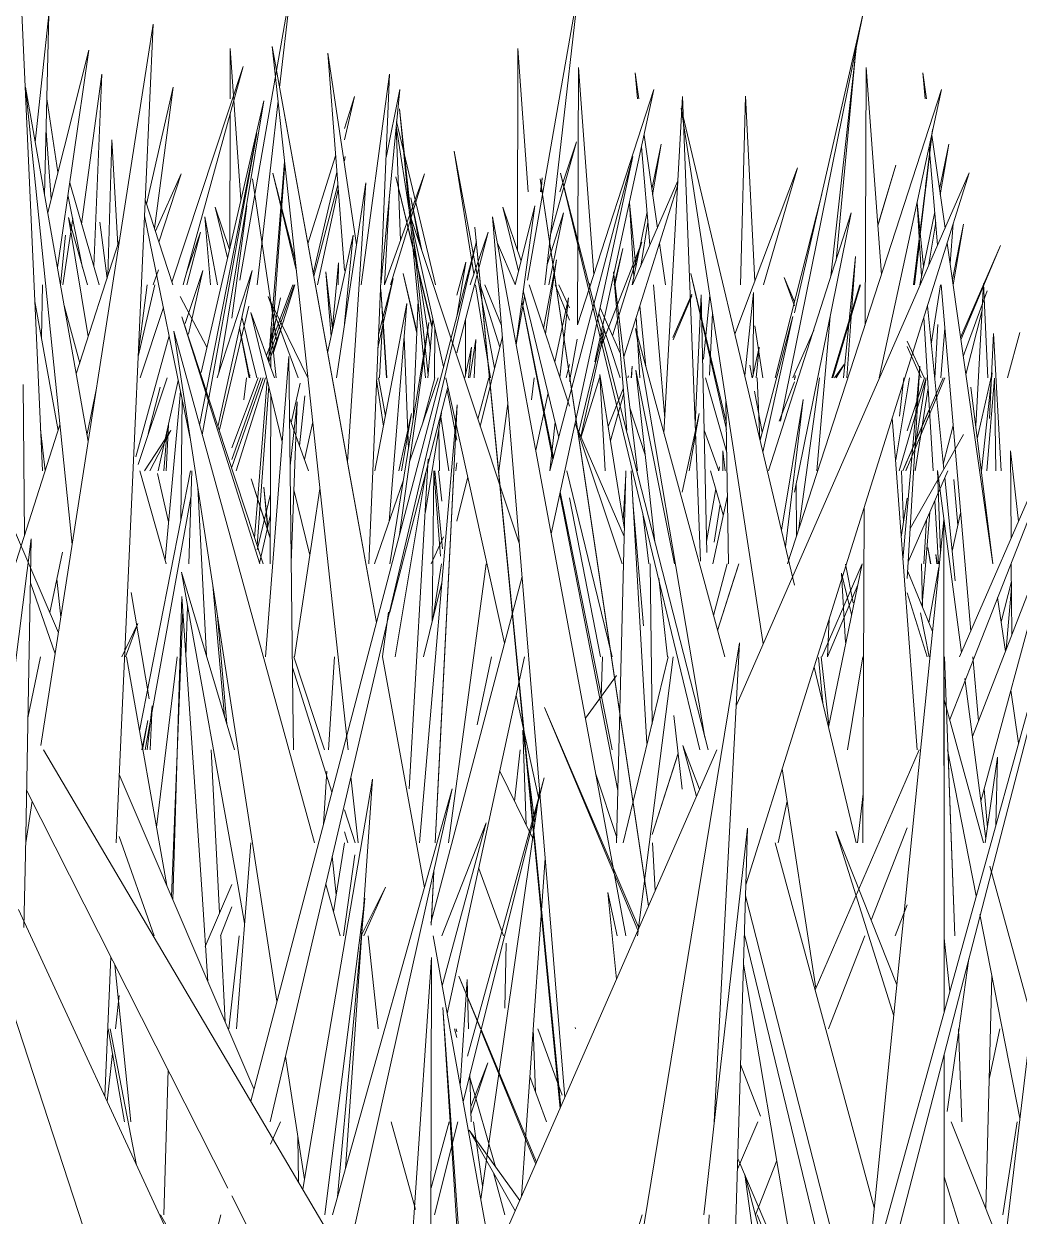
# Model space of a CAD drawing. Header units: millimetres. Extents: x -9575 to 27274, y -4387 to 11354.
# Drawn here: x -7094.48 to -7064.97, y 3080.31 to 3115.68 of the extents above; entities that cross this region are included whole.
import ezdxf

# ---------------------------------------------------------------- set-up
doc = ezdxf.new("R2010")
doc.units = ezdxf.units.MM
doc.layers.add('G-IMPT', color=8, linetype='Continuous', lineweight=9)

# ---------------------------------------------------------------- blocks, each defined once
blk = doc.blocks.new('Grass Array - 25_dwg-439225-North')
at = {"layer": 'G-IMPT'}
for p, q in [((-7072.044, 3103.893), (-7069.593, 3115.995)), ((-7071.629, 3107.105), (-7069.593, 3115.995)), ((-7093.774, 3110.078), (-7092.558, 3114.893)), ((-7093.487, 3108.452), (-7092.558, 3114.893)), ((-7090.096, 3108.014), (-7087.979, 3114.409)), ((-7089.758, 3107.931), (-7087.979, 3114.409)), ((-7090.844, 3110.329), (-7090.06, 3113.795)), ((-7090.609, 3109.601), (-7090.06, 3113.795)), ((-7083.902, 3107.931), (-7083.34, 3113.73)), ((-7083.744, 3111.709), (-7083.34, 3113.73)), ((-7089.23, 3105.33), (-7087.371, 3113.389)), ((-7088.703, 3105.332), (-7087.371, 3113.389)), ((-7084.683, 3113.519), (-7084.981, 3112.232)), ((-7084.683, 3113.519), (-7084.981, 3112.575)), ((-7082.57, 3105.172), (-7083.348, 3113.152)), ((-7082.495, 3105.257), (-7083.348, 3113.152)), ((-7078.873, 3109.387), (-7078.092, 3112.173)), ((-7078.587, 3110.69), (-7078.092, 3112.173)), ((-7081.141, 3108.255), (-7081.727, 3111.895)), ((-7080.525, 3105.461), (-7081.727, 3111.895)), ((-7087.225, 3105.659), (-7086.753, 3111.592)), ((-7087.123, 3106.316), (-7086.746, 3111.527)), ((-7085.239, 3111.757), (-7086.062, 3109.15)), ((-7069.161, 3109.707), (-7068.625, 3111.486)), ((-7069.16, 3109.684), (-7068.625, 3111.486)), ((-7090.585, 3109.527), (-7089.824, 3111.226)), ((-7090.479, 3109.199), (-7089.824, 3111.226)), ((-7085.203, 3111.275), (-7085.902, 3108.26)), ((-7083.793, 3107.931), (-7082.608, 3111.228)), ((-7083.616, 3107.931), (-7082.608, 3111.228)), ((-7082.375, 3106.702), (-7083.458, 3111.141)), ((-7082.38, 3106.648), (-7083.458, 3111.141)), ((-7079.164, 3110.69), (-7079.119, 3111.105)), ((-7079.144, 3110.69), (-7079.119, 3111.105)), ((-7073.4, 3106.47), (-7071.543, 3111.403)), ((-7072.556, 3107.931), (-7071.543, 3111.403)), ((-7092.25, 3107.931), (-7093.125, 3110.96)), ((-7092.742, 3108.439), (-7093.176, 3110.608)), ((-7083.008, 3110.519), (-7082.751, 3109.161)), ((-7083.008, 3110.519), (-7082.68, 3108.948)), ((-7082.68, 3108.948), (-7083.008, 3110.519)), ((-7092.018, 3108.122), (-7092.228, 3109.789)), ((-7066.924, 3109.757), (-7067.021, 3108.57)), ((-7077.374, 3106.081), (-7076.162, 3109.198)), ((-7077.027, 3106.418), (-7076.162, 3109.198)), ((-7076.979, 3107.931), (-7076.72, 3109.007)), ((-7076.961, 3107.931), (-7076.72, 3109.007)), ((-7079.075, 3106.642), (-7078.691, 3108.673)), ((-7079.021, 3106.482), (-7078.691, 3108.673)), ((-7090.649, 3107.931), (-7090.491, 3108.378)), ((-7088.755, 3105.172), (-7087.716, 3108.361)), ((-7088.722, 3103.759), (-7087.716, 3108.361)), ((-7085.337, 3106.559), (-7085.155, 3108.588)), ((-7085.166, 3107.931), (-7085.155, 3108.588)), ((-7091.094, 3105.81), (-7090.596, 3107.931)), ((-7091.088, 3105.944), (-7090.827, 3107.931)), ((-7087.29, 3105.839), (-7086.505, 3107.931)), ((-7087.252, 3105.733), (-7086.465, 3107.931)), ((-7086.447, 3107.931), (-7087.081, 3105.923)), ((-7080.645, 3105.172), (-7081.089, 3107.931)), ((-7080.372, 3106.082), (-7080.949, 3107.931)), ((-7080.322, 3106.731), (-7080.816, 3107.931)), ((-7078.305, 3106.882), (-7078.731, 3107.931)), ((-7078.305, 3107.253), (-7078.622, 3107.931)), ((-7077.704, 3107.931), (-7077.72, 3107.982)), ((-7077.698, 3107.931), (-7077.72, 3107.982)), ((-7070.528, 3105.172), (-7069.697, 3107.931)), ((-7070.498, 3105.172), (-7069.68, 3107.931)), ((-7067.302, 3107.931), (-7067.577, 3106.171)), ((-7066.26, 3103.748), (-7066.026, 3107.971)), ((-7065.902, 3105.172), (-7066.026, 3107.971)), ((-7089.056, 3106.082), (-7089.852, 3107.59)), ((-7083.735, 3105.172), (-7083.896, 3107.791)), ((-7083.725, 3105.172), (-7083.896, 3107.791)), ((-7074.58, 3103.794), (-7074.401, 3107.638)), ((-7074.236, 3099.997), (-7074.401, 3107.638)), ((-7074.146, 3107.627), (-7074.333, 3105.727)), ((-7066.627, 3105.807), (-7065.924, 3107.759)), ((-7092.826, 3105.608), (-7093.288, 3107.324)), ((-7091.037, 3105.172), (-7090.347, 3107.258)), ((-7088.682, 3103.633), (-7087.809, 3107.305)), ((-7082.938, 3103.942), (-7082.795, 3107.475)), ((-7076.799, 3105.902), (-7077.395, 3107.248)), ((-7087.218, 3105.64), (-7086.779, 3106.882)), ((-7082.502, 3105.172), (-7082.357, 3106.923)), ((-7076.803, 3105.172), (-7077.43, 3107.091)), ((-7074.067, 3107.106), (-7074.15, 3105.249)), ((-7074.15, 3105.249), (-7074.067, 3107.106)), ((-7066.551, 3105.27), (-7066.07, 3107.179)), ((-7082.306, 3105.172), (-7082.293, 3106.632)), ((-7078.026, 3103.577), (-7077.287, 3106.652)), ((-7077.965, 3103.436), (-7077.263, 3106.579)), ((-7072.568, 3105.172), (-7072.806, 3106.713)), ((-7067.473, 3105.172), (-7067.382, 3106.756)), ((-7067.177, 3106.646), (-7067.297, 3105.172)), ((-7091.159, 3102.833), (-7090.174, 3106.417)), ((-7078.305, 3105.067), (-7078.076, 3106.319)), ((-7065.848, 3103.964), (-7065.73, 3106.49)), ((-7065.504, 3102.413), (-7065.73, 3106.49)), ((-7078.407, 3105.172), (-7078.305, 3105.567)), ((-7088.319, 3103.098), (-7087.541, 3105.172)), ((-7088.319, 3102.753), (-7087.453, 3105.172)), ((-7088.319, 3102.524), (-7087.383, 3105.172)), ((-7087.319, 3105.172), (-7088.19, 3102.413)), ((-7087.779, 3105.266), (-7087.801, 3105.172)), ((-7087.779, 3105.266), (-7087.791, 3105.172)), ((-7087.534, 3101.758), (-7087.268, 3105.11)), ((-7083.762, 3104.04), (-7083.97, 3105.172)), ((-7077.959, 3103.422), (-7077.415, 3105.172)), ((-7077.25, 3102.413), (-7077.401, 3105.278)), ((-7076.678, 3100.685), (-7077.401, 3105.278)), ((-7076.579, 3105.172), (-7076.554, 3105.233)), ((-7076.571, 3105.172), (-7076.554, 3105.233)), ((-7073.642, 3102.96), (-7074.268, 3105.172)), ((-7072.658, 3103.35), (-7072.738, 3105.172)), ((-7071.629, 3105.117), (-7071.617, 3105.248)), ((-7071.617, 3105.172), (-7071.617, 3105.248)), ((-7068.529, 3102.413), (-7067.725, 3105.172)), ((-7068.289, 3103.599), (-7067.78, 3105.172)), ((-7067.742, 3105.114), (-7068.063, 3103.057)), ((-7066.213, 3103.368), (-7065.774, 3105.326)), ((-7066.091, 3102.413), (-7065.774, 3105.326)), ((-7065.928, 3102.413), (-7065.702, 3105.164)), ((-7065.667, 3102.413), (-7065.702, 3105.164)), ((-7087.565, 3100.204), (-7087.224, 3104.927)), ((-7086.56, 3103.84), (-7086.294, 3105.02)), ((-7081.927, 3104.821), (-7081.643, 3103.322)), ((-7077.157, 3103.728), (-7076.709, 3104.847)), ((-7068.058, 3102.413), (-7067.673, 3104.882)), ((-7086.311, 3103.159), (-7086.154, 3104.639)), ((-7077.091, 3103.308), (-7076.698, 3104.718)), ((-7076.06, 3102.893), (-7076.513, 3104.283)), ((-7067.22, 3102.611), (-7066.93, 3103.762)), ((-7073.875, 3102.413), (-7074.315, 3103.624)), ((-7090.193, 3100.902), (-7090.522, 3102.339)), ((-7082.372, 3097.968), (-7082.332, 3102.413)), ((-7082.132, 3099.884), (-7082.327, 3102.413)), ((-7082.075, 3100.098), (-7082.301, 3102.413)), ((-7082.09, 3101.512), (-7082.187, 3102.413)), ((-7073.744, 3101.11), (-7074.125, 3102.413)), ((-7073.89, 3102.413), (-7073.853, 3102.536)), ((-7073.875, 3102.413), (-7073.853, 3102.536)), ((-7087.177, 3100.422), (-7087.741, 3102.174)), ((-7087.177, 3100.442), (-7087.741, 3102.174)), ((-7087.255, 3100.753), (-7087.369, 3101.928)), ((-7087.249, 3100.777), (-7087.368, 3101.933)), ((-7071.57, 3100.499), (-7071.585, 3101.998)), ((-7087.534, 3101.758), (-7087.64, 3100.431)), ((-7087.57, 3100.076), (-7087.173, 3101.72)), ((-7074.243, 3100.321), (-7073.969, 3101.879)), ((-7068.289, 3101.61), (-7068.471, 3100.444)), ((-7074.018, 3100.295), (-7073.836, 3101.424)), ((-7087.497, 3099.674), (-7087.175, 3101.106)), ((-7067.793, 3099.654), (-7067.717, 3100.964)), ((-7067.622, 3101.185), (-7067.75, 3099.605)), ((-7066.961, 3100.03), (-7066.708, 3101.161)), ((-7082.407, 3099.654), (-7082.042, 3100.461)), ((-7067.408, 3099.654), (-7067.441, 3099.932)), ((-7067.388, 3099.654), (-7067.441, 3099.932)), ((-7069.898, 3098.5), (-7070.116, 3099.644)), ((-7067.844, 3098.459), (-7067.75, 3099.605)), ((-7088.533, 3095.126), (-7088.88, 3099.018)), ((-7065.355, 3097.128), (-7065.199, 3098.956)), ((-7088.469, 3094.913), (-7088.74, 3098.109))]:
    blk.add_line(p, q, dxfattribs=at)
blk = doc.blocks.new('Grass Array - 25_dwg-V17-North')
at = {"layer": 'G-IMPT'}
for p, q in [((-7069.161, 3109.707), (-7068.625, 3111.486)), ((-7069.16, 3109.684), (-7068.625, 3111.486)), ((-7082.948, 3109.05), (-7083.458, 3111.141)), ((-7082.943, 3108.992), (-7083.458, 3111.141)), ((-7070.528, 3105.172), (-7069.697, 3107.931)), ((-7070.498, 3105.172), (-7069.68, 3107.931)), ((-7083.735, 3105.172), (-7083.856, 3107.144)), ((-7083.725, 3105.172), (-7083.854, 3107.15))]:
    blk.add_line(p, q, dxfattribs=at)
blk = doc.blocks.new('Grass Array - Grass Array-440235-North')
for name in ['Grass Array - 25_dwg-439225-North', 'Grass Array - 25_dwg-V17-North']:
    blk.add_blockref(name, (0, 0))
blk = doc.blocks.new('Grass Array - 25_dwg-V27-North')
at = {"layer": 'G-IMPT'}
for p, q in [((-7080.981, 3108.333), (-7081.108, 3109.649)), ((-7080.979, 3108.329), (-7081.108, 3109.649)), ((-7078.522, 3106.693), (-7078.895, 3109.2)), ((-7078.521, 3106.697), (-7078.894, 3109.202)), ((-7066.707, 3106.367), (-7065.522, 3109.096)), ((-7066.698, 3106.302), (-7065.522, 3109.096)), ((-7078.293, 3105.172), (-7078.305, 3105.25)), ((-7078.295, 3105.172), (-7078.305, 3105.237)), ((-7068.425, 3102.413), (-7068.289, 3102.726)), ((-7068.335, 3102.413), (-7068.289, 3102.522))]:
    blk.add_line(p, q, dxfattribs=at)
blk = doc.blocks.new('Grass Array - 25_dwg-V31-North')
at = {"layer": 'G-IMPT'}
for p, q in [((-7079.116, 3110.69), (-7079.174, 3111.077)), ((-7079.116, 3110.69), (-7079.174, 3111.077)), ((-7080.676, 3105.172), (-7081.108, 3109.649)), ((-7080.672, 3105.172), (-7081.108, 3109.649)), ((-7078.522, 3106.693), (-7078.895, 3109.2)), ((-7078.521, 3106.697), (-7078.894, 3109.202)), ((-7066.707, 3106.367), (-7065.522, 3109.096)), ((-7066.698, 3106.302), (-7065.522, 3109.096)), ((-7078.293, 3105.172), (-7078.305, 3105.25)), ((-7078.295, 3105.172), (-7078.305, 3105.237)), ((-7072.814, 3104.78), (-7072.591, 3103.565)), ((-7072.814, 3104.779), (-7072.591, 3103.564)), ((-7068.425, 3102.413), (-7068.289, 3102.726)), ((-7068.335, 3102.413), (-7068.289, 3102.522)), ((-7070.168, 3098.399), (-7069.623, 3099.654))]:
    blk.add_line(p, q, dxfattribs=at)
blk = doc.blocks.new('Grass Array - 25_dwg-V35-North')
at = {"layer": 'G-IMPT'}
for p, q in [((-7079.116, 3110.69), (-7079.174, 3111.077)), ((-7079.116, 3110.69), (-7079.174, 3111.077)), ((-7080.676, 3105.172), (-7081.108, 3109.649)), ((-7080.672, 3105.172), (-7081.108, 3109.649)), ((-7078.522, 3106.693), (-7078.895, 3109.2)), ((-7078.521, 3106.697), (-7078.894, 3109.202)), ((-7066.707, 3106.367), (-7065.522, 3109.096)), ((-7066.698, 3106.302), (-7065.522, 3109.096)), ((-7078.293, 3105.172), (-7078.305, 3105.25)), ((-7078.295, 3105.172), (-7078.305, 3105.237)), ((-7072.814, 3104.78), (-7072.591, 3103.565)), ((-7072.814, 3104.779), (-7072.591, 3103.564)), ((-7068.425, 3102.413), (-7067.635, 3104.232)), ((-7068.335, 3102.413), (-7067.626, 3104.095)), ((-7070.168, 3098.399), (-7069.623, 3099.654))]:
    blk.add_line(p, q, dxfattribs=at)
blk = doc.blocks.new('Grass Array - Grass Array-440908-North')
for name in ['Grass Array - 25_dwg-V27-North', 'Grass Array - 25_dwg-V31-North', 'Grass Array - 25_dwg-V35-North', 'Grass Array - 25_dwg-V35-North']:
    blk.add_blockref(name, (0, 0))
blk = doc.blocks.new('Grass Array - 25_dwg-V18-North')
at = {"layer": 'G-IMPT'}
for p, q in [((-6330.239, 3110.854), (-6330.034, 3112.543)), ((-6330.234, 3110.813), (-6330.034, 3112.543)), ((-6337.731, 3106.367), (-6337.172, 3107.653)), ((-6337.721, 3106.302), (-6337.172, 3107.607)), ((-6331.017, 3104.04), (-6330.886, 3105.172))]:
    blk.add_line(p, q, dxfattribs=at)
blk = doc.blocks.new('Grass Array - 25_dwg-V41-North')
at = {"layer": 'G-IMPT'}
for p, q in [((-7088.082, 3108.07), (-7086.563, 3116.77)), ((-7086.902, 3113.792), (-7086.563, 3116.77)), ((-7070.401, 3108.658), (-7069.8, 3114.996)), ((-7088.366, 3113.449), (-7088.364, 3114.944)), ((-7088.046, 3110.463), (-7088.364, 3114.944)), ((-7070.551, 3108.19), (-7069.806, 3114.943)), ((-7078.072, 3106.755), (-7078.04, 3114.385)), ((-7077.582, 3108.243), (-7078.04, 3114.385)), ((-7092.771, 3109.734), (-7092.169, 3114.186)), ((-7092.411, 3108.487), (-7092.169, 3114.186)), ((-7076.356, 3114.224), (-7076.29, 3113.449)), ((-7076.356, 3114.224), (-7076.246, 3113.449)), ((-7078.068, 3106.747), (-7075.8, 3113.725)), ((-7077.553, 3105.646), (-7075.8, 3113.725)), ((-7093.473, 3111.271), (-7093.798, 3113.449)), ((-7087.569, 3107.931), (-7086.947, 3113.393)), ((-7073.236, 3107.931), (-7073.087, 3113.535)), ((-7072.813, 3108.03), (-7073.087, 3113.535)), ((-7088.372, 3109.05), (-7088.366, 3112.998)), ((-7083.318, 3109.252), (-7083.447, 3112.621)), ((-7083.043, 3110.019), (-7083.445, 3112.647)), ((-7082.278, 3107.931), (-7083.432, 3112.781)), ((-7093.672, 3110.481), (-7093.825, 3112.492)), ((-7076.093, 3112.375), (-7075.7, 3109.619)), ((-7076.168, 3112.028), (-7075.919, 3109.119)), ((-7075.864, 3110.772), (-7075.589, 3112.106)), ((-7075.84, 3110.604), (-7075.589, 3112.106)), ((-7068.101, 3107.931), (-7067.623, 3111.857)), ((-7067.902, 3109.412), (-7067.622, 3111.836)), ((-7084.981, 3111.632), (-7084.952, 3111.74)), ((-7084.981, 3111.608), (-7084.952, 3111.74)), ((-7086.433, 3108.62), (-7087.106, 3111.251)), ((-7086.403, 3108.343), (-7087.106, 3111.251)), ((-7086.991, 3106.282), (-7087.704, 3111.077)), ((-7086.989, 3106.285), (-7087.704, 3111.077)), ((-7085.889, 3108.191), (-7085.174, 3110.9)), ((-7085.778, 3107.931), (-7085.164, 3110.764)), ((-7076.697, 3105.793), (-7075.096, 3110.898)), ((-7076.438, 3107.931), (-7075.09, 3111.015)), ((-7083.79, 3107.941), (-7083.643, 3110.606)), ((-7070.823, 3110.621), (-7072.203, 3105.172)), ((-7088.443, 3108.739), (-7088.807, 3110.24)), ((-7088.387, 3108.983), (-7088.807, 3110.24)), ((-7088.319, 3106.943), (-7087.868, 3110.281)), ((-7078.48, 3110.066), (-7078.97, 3108.535)), ((-7078.97, 3108.535), (-7078.48, 3110.066)), ((-7078.48, 3110.066), (-7078.913, 3107.931)), ((-7076.4, 3108.176), (-7076.53, 3110.36)), ((-7076.338, 3108.476), (-7076.528, 3110.369)), ((-7076.45, 3107.931), (-7076.003, 3110.1)), ((-7093.331, 3107.931), (-7093.035, 3109.905)), ((-7088.95, 3107.931), (-7089.116, 3109.954)), ((-7088.742, 3107.931), (-7089.116, 3109.954)), ((-7076.194, 3108.489), (-7075.977, 3109.79)), ((-7066.952, 3108.088), (-7066.62, 3109.732)), ((-7066.927, 3107.931), (-7066.62, 3109.732)), ((-7093.396, 3107.936), (-7093.248, 3109.411)), ((-7089.661, 3108.286), (-7089.246, 3109.5)), ((-7089.652, 3107.931), (-7089.246, 3109.5)), ((-7082.431, 3106.026), (-7082.93, 3109.285)), ((-7075.637, 3109.174), (-7075.46, 3107.931)), ((-7068.073, 3107.931), (-7067.929, 3109.175)), ((-7070.179, 3105.172), (-7069.828, 3108.776)), ((-7070.079, 3105.172), (-7069.828, 3108.776)), ((-7085.33, 3106.639), (-7085.534, 3108.319)), ((-7085.371, 3106.402), (-7085.534, 3108.319)), ((-7083.239, 3108.273), (-7082.834, 3106.499)), ((-7083.239, 3108.273), (-7082.832, 3106.558)), ((-7075.817, 3107.931), (-7075.479, 3103.978)), ((-7071.629, 3107.312), (-7071.937, 3108.152)), ((-7071.629, 3107.43), (-7071.937, 3108.152)), ((-7087.118, 3106.38), (-7086.869, 3107.546)), ((-7076.04, 3105.503), (-7076.221, 3107.31)), ((-7087.579, 3105.172), (-7088.018, 3106.981)), ((-7081.385, 3106.915), (-7081.391, 3105.247)), ((-7076.221, 3105.172), (-7076.328, 3106.97)), ((-7087.801, 3105.172), (-7088.091, 3106.648)), ((-7087.786, 3105.172), (-7088.087, 3106.666)), ((-7083.943, 3105.172), (-7083.863, 3106.621)), ((-7071.678, 3105.172), (-7071.064, 3106.587)), ((-7065.314, 3105.172), (-7064.951, 3106.521)), ((-7083.081, 3103.054), (-7083.209, 3106.38)), ((-7067.785, 3105.172), (-7068.289, 3106.259)), ((-7081.211, 3106.087), (-7081.407, 3105.172)), ((-7081.407, 3105.172), (-7081.211, 3106.087)), ((-7081.211, 3106.087), (-7081.304, 3105.172)), ((-7067.874, 3105.172), (-7068.289, 3106.107)), ((-7076.478, 3105.172), (-7076.448, 3105.517)), ((-7076.468, 3105.172), (-7076.448, 3105.517)), ((-7087.957, 3104.524), (-7087.883, 3105.172)), ((-7081.02, 3103.945), (-7080.694, 3105.172)), ((-7090.793, 3103.525), (-7090.439, 3104.894)), ((-7072.085, 3103.893), (-7071.629, 3105.055)), ((-7083.361, 3102.413), (-7082.992, 3104.116)), ((-7083.284, 3102.413), (-7082.992, 3104.116)), ((-7090.198, 3103.781), (-7090.267, 3102.413)), ((-7090.266, 3102.413), (-7090.198, 3103.781)), ((-7081.878, 3102.413), (-7082.124, 3104.017)), ((-7090.337, 3102.413), (-7090.233, 3103.625)), ((-7082.182, 3103.659), (-7082.164, 3102.413)), ((-7073.756, 3102.413), (-7073.761, 3103.005)), ((-7073.693, 3102.413), (-7073.761, 3103.005)), ((-7076.718, 3100.94), (-7076.638, 3102.289)), ((-7068.404, 3100.872), (-7068.462, 3102.413)), ((-7066.906, 3102.163), (-7066.787, 3100.808)), ((-7067.683, 3100.142), (-7067.604, 3099.654)), ((-7067.683, 3100.142), (-7067.592, 3099.654)), ((-7067.592, 3099.654), (-7067.683, 3100.142)), ((-7067.356, 3099.563), (-7067.645, 3097.905))]:
    blk.add_line(p, q, dxfattribs=at)
blk = doc.blocks.new('Grass Array - Grass Array-V47-North')
for name, p in [('Grass Array - 25_dwg-V41-North', (0, 0)), ('Grass Array - 25_dwg-V18-North', (-737.506, 0)), ('Grass Array - 25_dwg-V18-North', (-737.506, 0)), ('Grass Array - 25_dwg-V18-North', (-737.506, 0))]:
    blk.add_blockref(name, p)
blk = doc.blocks.new('Grass Array - 25_dwg-V48-North')
at = {"layer": 'G-IMPT'}
for p, q in [((-7093.931, 3102.413), (-7094.599, 3117.22)), ((-7079.552, 3108.07), (-7078.033, 3116.77)), ((-7079.039, 3107.931), (-7078.033, 3116.77)), ((-7094.144, 3112.166), (-7093.747, 3115.949)), ((-7093.868, 3110.607), (-7093.747, 3115.949)), ((-7093.979, 3094.266), (-7090.648, 3115.664)), ((-7091.194, 3103.599), (-7090.648, 3115.664)), ((-7087.121, 3115.002), (-7084.871, 3094.136)), ((-7087.121, 3115.002), (-7084.98, 3103.164)), ((-7084.031, 3097.917), (-7087.121, 3115.002)), ((-7084.622, 3109.123), (-7085.471, 3114.807)), ((-7084.981, 3108.356), (-7085.471, 3114.807)), ((-7079.842, 3108.938), (-7079.834, 3114.944)), ((-7079.532, 3110.69), (-7079.834, 3114.944)), ((-7069.542, 3106.736), (-7069.51, 3114.385)), ((-7069.052, 3108.243), (-7069.51, 3114.385)), ((-7084.485, 3107.931), (-7083.639, 3114.186)), ((-7084.139, 3102.407), (-7083.639, 3114.186)), ((-7067.826, 3114.224), (-7067.76, 3113.449)), ((-7067.826, 3114.224), (-7067.716, 3113.449)), ((-7094.433, 3113.802), (-7093.051, 3100.227)), ((-7094.433, 3113.802), (-7092.574, 3103.289)), ((-7092.574, 3103.289), (-7094.433, 3113.802)), ((-7071.845, 3099.654), (-7067.27, 3113.725)), ((-7069.126, 3105.172), (-7067.27, 3113.725)), ((-7075.504, 3103.528), (-7074.952, 3113.517)), ((-7074.424, 3099.74), (-7074.952, 3113.517)), ((-7072.563, 3097.283), (-7074.996, 3113.175)), ((-7072.253, 3101.646), (-7074.996, 3113.175)), ((-7091.874, 3112.233), (-7091.993, 3108.199)), ((-7091.874, 3112.233), (-7091.698, 3109.12)), ((-7089.275, 3103.773), (-7087.577, 3112.422)), ((-7089.195, 3103.481), (-7087.577, 3112.422)), ((-7067.563, 3112.375), (-7067.17, 3109.619)), ((-7067.638, 3112.028), (-7067.389, 3109.119)), ((-7067.334, 3110.772), (-7067.059, 3112.106)), ((-7067.31, 3110.604), (-7067.059, 3112.106)), ((-7078.884, 3102.413), (-7076.422, 3111.74)), ((-7078.846, 3100.551), (-7076.422, 3111.74)), ((-7074.194, 3094.136), (-7078.576, 3111.251)), ((-7075.844, 3099.958), (-7078.576, 3111.251)), ((-7073.365, 3095.448), (-7066.453, 3111.26)), ((-7070.051, 3099.783), (-7066.453, 3111.26)), ((-7085.214, 3105.172), (-7084.347, 3110.961)), ((-7084.347, 3110.961), (-7084.892, 3102.679)), ((-7084.892, 3102.679), (-7084.347, 3110.961)), ((-7075.964, 3089.502), (-7079.174, 3111.077)), ((-7077.484, 3099.742), (-7079.174, 3111.077)), ((-7090.069, 3107.931), (-7090.884, 3110.452)), ((-7082.042, 3105.498), (-7083.054, 3110.076)), ((-7079.789, 3100.237), (-7083.054, 3110.076)), ((-7079.816, 3108.338), (-7080.277, 3110.24)), ((-7079.742, 3108.639), (-7080.277, 3110.24)), ((-7079.917, 3107.931), (-7079.337, 3110.281)), ((-7079.89, 3106.194), (-7079.337, 3110.281)), ((-7069.95, 3110.066), (-7072.401, 3102.413)), ((-7072.401, 3102.413), (-7069.95, 3110.066)), ((-7069.95, 3110.066), (-7071.629, 3101.781)), ((-7067.87, 3108.176), (-7068, 3110.36)), ((-7067.808, 3108.476), (-7067.998, 3110.369)), ((-7067.92, 3107.931), (-7067.473, 3110.1)), ((-7092.572, 3106.398), (-7093.164, 3109.934)), ((-7092.598, 3107.931), (-7093.164, 3109.934)), ((-7089.551, 3103.379), (-7090.905, 3109.98)), ((-7078.444, 3083.828), (-7080.586, 3109.954)), ((-7078.559, 3098.997), (-7080.586, 3109.954)), ((-7067.664, 3108.489), (-7067.446, 3109.79)), ((-7085.477, 3105.913), (-7084.718, 3109.411)), ((-7084.981, 3106.784), (-7084.718, 3109.411)), ((-7081.643, 3105.919), (-7080.716, 3109.5)), ((-7081.252, 3107.931), (-7080.716, 3109.5)), ((-7078.586, 3083.503), (-7081.108, 3109.649)), ((-7080.041, 3098.696), (-7081.108, 3109.649)), ((-7092.928, 3105.29), (-7091.657, 3109.247)), ((-7087.755, 3083.72), (-7081.066, 3109.22)), ((-7083.641, 3098.224), (-7081.066, 3109.22)), ((-7080.441, 3109.171), (-7079.913, 3107.947)), ((-7067.107, 3109.174), (-7066.157, 3102.503)), ((-7066.707, 3106.367), (-7065.522, 3109.096)), ((-7066.698, 3106.302), (-7065.522, 3109.096)), ((-7089.699, 3106.784), (-7089.172, 3108.361)), ((-7089.597, 3106.466), (-7089.172, 3108.361)), ((-7081.643, 3107.624), (-7081.382, 3108.603)), ((-7081.643, 3106.988), (-7081.382, 3108.603)), ((-7076.286, 3102.413), (-7077.004, 3108.319)), ((-7076.605, 3103.626), (-7077.004, 3108.319)), ((-7074.709, 3108.273), (-7073.652, 3103.64)), ((-7074.709, 3108.273), (-7073.654, 3103.832)), ((-7093.964, 3106.368), (-7093.929, 3107.931)), ((-7083.984, 3106.065), (-7083.537, 3108.117)), ((-7083.967, 3106.456), (-7083.537, 3108.117)), ((-7078.305, 3104.339), (-7079.505, 3107.931)), ((-7067.287, 3107.931), (-7066.407, 3097.655)), ((-7086.35, 3105.172), (-7087.238, 3107.586)), ((-7086.061, 3105.172), (-7087.238, 3107.586)), ((-7079.885, 3106.164), (-7079.635, 3107.591)), ((-7078.622, 3103.406), (-7079.678, 3107.766)), ((-7072.852, 3107.711), (-7073.108, 3105.24)), ((-7072.852, 3107.711), (-7072.861, 3105.247)), ((-7093.466, 3103.613), (-7094.157, 3107.435)), ((-7084.072, 3102.413), (-7083.128, 3107.376)), ((-7083.128, 3107.376), (-7083.65, 3100.917)), ((-7078.795, 3102.749), (-7079.719, 3107.457)), ((-7078.78, 3102.805), (-7079.718, 3107.469)), ((-7078.744, 3105.652), (-7078.339, 3107.546)), ((-7078.591, 3105.194), (-7078.339, 3107.546)), ((-7067.205, 3102.464), (-7067.691, 3107.31)), ((-7066.737, 3096.895), (-7062.153, 3107.466)), ((-7066.298, 3096.9), (-7062.153, 3107.466)), ((-7087.384, 3099.654), (-7089.797, 3106.983)), ((-7087.487, 3099.654), (-7089.797, 3106.983)), ((-7086.821, 3103.274), (-7087.756, 3107.114)), ((-7087.047, 3105.172), (-7087.756, 3107.114)), ((-7072.653, 3103.329), (-7071.68, 3106.998)), ((-7072.568, 3102.97), (-7071.68, 3106.998)), ((-7070.968, 3102.413), (-7070.572, 3106.999)), ((-7067.526, 3102.413), (-7067.798, 3106.97)), ((-7088.402, 3095.918), (-7090.041, 3106.558)), ((-7085.866, 3091.377), (-7090.041, 3106.558)), ((-7087.163, 3105.49), (-7087.16, 3106.66)), ((-7087.001, 3105.172), (-7087.16, 3106.66)), ((-7083.632, 3099.654), (-7082.473, 3106.812)), ((-7083.347, 3100.525), (-7082.473, 3106.812)), ((-7074.555, 3096.078), (-7076.348, 3106.637)), ((-7073.703, 3096.895), (-7076.348, 3106.637)), ((-7081.081, 3106.307), (-7081.256, 3105.172)), ((-7081.081, 3106.307), (-7081.129, 3105.172)), ((-7080.951, 3103.736), (-7080.294, 3106.398)), ((-7086.623, 3105.809), (-7087.32, 3096.895)), ((-7086.623, 3105.809), (-7086.505, 3095.548)), ((-7072.681, 3106.087), (-7072.877, 3105.172)), ((-7072.877, 3105.172), (-7072.681, 3106.087)), ((-7072.681, 3106.087), (-7072.774, 3105.172)), ((-7072.956, 3105.548), (-7072.886, 3105.172)), ((-7072.956, 3105.548), (-7072.886, 3105.172)), ((-7070.45, 3105.172), (-7070.159, 3105.569)), ((-7070.397, 3105.172), (-7070.159, 3105.569)), ((-7068.421, 3099.771), (-7067.918, 3105.517)), ((-7068.289, 3099.226), (-7067.918, 3105.517)), ((-7091.095, 3102.608), (-7090.238, 3105.172)), ((-7090.505, 3102.413), (-7089.904, 3105.097)), ((-7083.819, 3103.742), (-7084.024, 3105.115)), ((-7083.047, 3102.68), (-7082.195, 3105.172)), ((-7082.662, 3103.808), (-7082.297, 3105.172)), ((-7080.231, 3097.308), (-7081.97, 3105.172)), ((-7079.427, 3104.524), (-7079.353, 3105.172)), ((-7075.776, 3100.314), (-7076.337, 3105.407)), ((-7075.187, 3099.654), (-7076.337, 3105.407)), ((-7071.5, 3100.714), (-7070.896, 3105.172)), ((-7068.625, 3102.744), (-7068.219, 3105.172)), ((-7068.425, 3102.413), (-7067.226, 3105.172)), ((-7068.335, 3102.413), (-7067.173, 3105.172)), ((-7094.503, 3104.974), (-7094.467, 3100.496)), ((-7092.611, 3103.499), (-7092.337, 3104.815)), ((-7090.295, 3099.777), (-7089.838, 3104.779)), ((-7083.636, 3098.224), (-7081.909, 3104.894)), ((-7077.774, 3048.158), (-7062.03, 3105.037)), ((-7072.814, 3104.78), (-7072.591, 3103.565)), ((-7072.814, 3104.779), (-7072.591, 3103.564)), ((-7066.403, 3104.894), (-7065.751, 3099.654)), ((-7089.825, 3100.954), (-7089.79, 3104.542)), ((-7087.179, 3099.654), (-7087.165, 3104.687)), ((-7086.586, 3102.562), (-7086.379, 3104.461)), ((-7086.553, 3099.682), (-7086.379, 3104.461)), ((-7080.402, 3102.413), (-7080.132, 3104.411)), ((-7079.304, 3103.025), (-7078.941, 3104.726)), ((-7073.664, 3104.475), (-7073.593, 3099.654)), ((-7072.016, 3100.651), (-7071.371, 3104.533)), ((-7071.899, 3100.157), (-7071.371, 3104.533)), ((-7082.755, 3091.377), (-7081.639, 3104.378)), ((-7082.587, 3101.152), (-7082.104, 3104.139)), ((-7082.286, 3091.377), (-7081.639, 3104.378)), ((-7081.639, 3104.378), (-7082.133, 3094.479)), ((-7074.967, 3101.786), (-7074.462, 3104.116)), ((-7074.754, 3102.413), (-7074.462, 3104.116)), ((-7095.591, 3096.998), (-7093.413, 3103.78)), ((-7086.039, 3102.413), (-7086.602, 3103.954)), ((-7086.163, 3102.752), (-7085.92, 3103.871)), ((-7078.888, 3102.413), (-7078.733, 3103.864)), ((-7076.739, 3099.654), (-7078.136, 3103.832)), ((-7078.133, 3103.825), (-7076.683, 3100.466)), ((-7068.642, 3102.744), (-7068.735, 3103.983)), ((-7093.854, 3102.413), (-7093.986, 3103.644)), ((-7091.194, 3103.599), (-7091.747, 3091.377)), ((-7090.907, 3102.413), (-7090.122, 3103.615)), ((-7090.744, 3102.413), (-7090.122, 3103.615)), ((-7068.202, 3100.706), (-7066.62, 3103.495)), ((-7084.031, 3097.917), (-7084.98, 3103.164)), ((-7065.21, 3100.415), (-7065.231, 3103.005)), ((-7064.991, 3100.92), (-7065.231, 3103.005)), ((-7083.06, 3092.983), (-7082.494, 3102.774)), ((-7081.643, 3102.649), (-7081.679, 3102.413)), ((-7062.642, 3102.624), (-7068.717, 3051.457)), ((-7068.642, 3102.744), (-7068, 3094.136)), ((-7090.261, 3099.654), (-7091.04, 3102.413)), ((-7089.829, 3100.954), (-7089.542, 3102.413)), ((-7089.592, 3099.654), (-7089.506, 3102.413)), ((-7084.139, 3102.407), (-7084.256, 3099.654)), ((-7083.477, 3096.895), (-7082.554, 3102.413)), ((-7077.574, 3099.082), (-7078.381, 3102.413)), ((-7076.907, 3091.377), (-7076.635, 3102.413)), ((-7076.012, 3094.325), (-7076.477, 3102.413)), ((-7068.26, 3099.712), (-7067.09, 3102.413)), ((-7067.391, 3102.429), (-7066.682, 3097.022)), ((-7067.391, 3102.429), (-7067.301, 3100)), ((-7067.301, 3100), (-7067.391, 3102.429)), ((-7065.751, 3099.654), (-7066.157, 3102.503)), ((-7089.071, 3096.928), (-7089.329, 3101.932)), ((-7084.082, 3099.654), (-7083.227, 3102.153)), ((-7081.643, 3100.927), (-7081.321, 3102.235)), ((-7066.873, 3099.154), (-7067.179, 3102.206)), ((-7093.458, 3097.613), (-7095.182, 3101.637)), ((-7090.886, 3094.136), (-7089.531, 3101.624)), ((-7086.002, 3099.91), (-7086.474, 3101.849)), ((-7086.454, 3096.895), (-7085.706, 3101.885)), ((-7076.868, 3092.931), (-7078.593, 3101.719)), ((-7077.692, 3097.394), (-7078.577, 3101.794)), ((-7077.386, 3096.895), (-7078.305, 3101.614)), ((-7073.623, 3101.679), (-7074.055, 3099.654)), ((-7074.055, 3099.654), (-7073.623, 3101.679)), ((-7072.253, 3101.646), (-7071.629, 3099.024)), ((-7076.112, 3097.816), (-7076.425, 3101.497)), ((-7069.606, 3091.377), (-7069.564, 3101.336)), ((-7067.362, 3099.654), (-7067.473, 3101.527)), ((-7089.829, 3100.954), (-7091.056, 3094.704)), ((-7075.951, 3099.654), (-7076.132, 3101.15)), ((-7067.203, 3100.966), (-7069.533, 3077.931)), ((-7067.203, 3100.966), (-7067.199, 3091.643)), ((-7067.197, 3086.372), (-7067.203, 3100.966)), ((-7063.812, 3101.121), (-7066.356, 3094.538)), ((-7063.812, 3101.121), (-7066.104, 3092.612)), ((-7095.411, 3091.377), (-7094.267, 3100.401)), ((-7094.44, 3091.036), (-7094.267, 3100.401)), ((-7093.34, 3100.007), (-7093.714, 3098.211)), ((-7075.844, 3099.958), (-7074.436, 3094.136)), ((-7082.103, 3099.654), (-7082.345, 3098.08)), ((-7080.845, 3099.136), (-7080.775, 3099.654)), ((-7077.484, 3099.742), (-7075.959, 3089.514)), ((-7075.856, 3094.905), (-7075.914, 3099.654)), ((-7074.036, 3098.121), (-7073.629, 3099.654)), ((-7073.916, 3097.681), (-7073.285, 3099.654)), ((-7073.285, 3099.654), (-7073.43, 3099.2)), ((-7070.051, 3099.783), (-7073.077, 3090.134)), ((-7069.628, 3099.654), (-7070.627, 3094.812)), ((-7070.168, 3098.399), (-7069.623, 3099.654)), ((-7067.538, 3097.648), (-7068.277, 3099.431)), ((-7067.842, 3098.382), (-7067.863, 3099.654)), ((-7065.188, 3097.56), (-7065.205, 3099.654)), ((-7093.555, 3096.99), (-7094.291, 3099.094)), ((-7093.508, 3099.2), (-7093.386, 3098.072)), ((-7088.141, 3090.131), (-7089.814, 3099.414)), ((-7088.237, 3094.136), (-7089.814, 3099.414)), ((-7082.637, 3096.895), (-7082.091, 3099.107)), ((-7079.711, 3099.28), (-7082.421, 3089.012)), ((-7080.845, 3099.136), (-7081.895, 3091.377)), ((-7077.574, 3099.082), (-7077.044, 3096.895)), ((-7075.399, 3096.895), (-7075.657, 3099.235)), ((-7073.917, 3097.682), (-7073.43, 3099.2)), ((-7073.916, 3097.681), (-7073.43, 3099.2)), ((-7070.243, 3099.37), (-7070.116, 3097.328)), ((-7069.938, 3098.152), (-7070.24, 3099.377)), ((-7065.201, 3099.137), (-7065.506, 3097.933)), ((-7091.3, 3098.804), (-7090.771, 3095.649)), ((-7078.559, 3098.997), (-7076.639, 3088.618)), ((-7070.657, 3096.895), (-7069.755, 3099.039)), ((-7067.701, 3096.895), (-7068.289, 3098.796)), ((-7089.801, 3098.692), (-7090.062, 3089.686)), ((-7089.801, 3098.692), (-7089.201, 3089.859)), ((-7089.678, 3096.895), (-7089.631, 3098.4)), ((-7080.041, 3098.696), (-7078.565, 3083.551)), ((-7070.168, 3098.399), (-7070.822, 3096.895)), ((-7065.381, 3097.061), (-7065.609, 3098.657)), ((-7085.6, 3058.27), (-7098.676, 3098.142)), ((-7090.106, 3089.789), (-7089.772, 3098.279)), ((-7083.641, 3098.224), (-7087.183, 3083.1)), ((-7083.849, 3096.911), (-7083.667, 3098.224)), ((-7067.64, 3096.895), (-7067.898, 3098.206)), ((-7091.582, 3096.895), (-7091.102, 3097.883)), ((-7091.102, 3097.883), (-7091.47, 3096.895)), ((-7070.606, 3098.013), (-7070.652, 3096.895)), ((-7070.652, 3096.895), (-7070.606, 3098.013)), ((-7077.692, 3097.394), (-7077.037, 3094.136)), ((-7074.695, 3088.585), (-7073.266, 3097.309)), ((-7074.018, 3083.1), (-7073.266, 3097.309)), ((-7093.989, 3096.895), (-7094.365, 3095.089)), ((-7090.244, 3090.111), (-7091.444, 3096.895)), ((-7090.244, 3090.111), (-7091.444, 3096.895)), ((-7090.55, 3091.842), (-7089.939, 3096.895)), ((-7085.567, 3094.136), (-7086.476, 3096.895)), ((-7085.455, 3094.136), (-7085.273, 3096.895)), ((-7085.455, 3094.136), (-7085.273, 3096.895)), ((-7082.608, 3090.046), (-7083.846, 3096.895)), ((-7082.608, 3090.046), (-7083.846, 3096.895)), ((-7081.932, 3086.309), (-7079.638, 3096.895)), ((-7081.042, 3094.884), (-7080.613, 3096.895)), ((-7077.328, 3096.895), (-7077.363, 3095.725)), ((-7076.71, 3091.377), (-7075.375, 3096.895)), ((-7076.223, 3089.164), (-7075.229, 3096.895)), ((-7070.797, 3095.526), (-7070.924, 3096.883)), ((-7070.613, 3094.878), (-7070.842, 3096.895)), ((-7070.066, 3094.136), (-7069.604, 3096.895)), ((-7066.876, 3088.618), (-7067.185, 3096.895)), ((-7066.298, 3096.9), (-7067.029, 3095.036)), ((-7066.342, 3096.895), (-7066.18, 3094.995)), ((-7086.517, 3096.578), (-7085.352, 3092.881)), ((-7077.834, 3095.08), (-7076.911, 3096.342)), ((-7071.051, 3096.595), (-7069.809, 3091.377)), ((-7066.582, 3096.258), (-7065.958, 3091.5)), ((-7088.402, 3095.918), (-7086.979, 3086.679)), ((-7074.555, 3096.078), (-7074.287, 3094.501)), ((-7064.993, 3094.334), (-7065.217, 3095.905)), ((-7086.489, 3094.136), (-7086.505, 3095.548)), ((-7079.219, 3092.728), (-7079.887, 3095.749)), ((-7066.026, 3091.377), (-7067.201, 3095.662)), ((-7090.828, 3094.136), (-7090.679, 3095.448)), ((-7090.739, 3094.136), (-7090.679, 3095.448)), ((-7076.277, 3088.785), (-7079.046, 3095.399)), ((-7076.245, 3088.859), (-7079.046, 3095.399)), ((-7090.989, 3094.136), (-7090.812, 3095.011)), ((-7090.965, 3094.136), (-7090.812, 3095.011)), ((-7075.207, 3095.154), (-7074.967, 3092.973)), ((-7082.287, 3091.377), (-7082.133, 3094.479)), ((-7079.684, 3094.721), (-7079.328, 3091.969)), ((-7079.684, 3094.721), (-7079.587, 3091.901)), ((-7079.587, 3091.901), (-7079.684, 3094.721)), ((-7064.686, 3094.796), (-7075.588, 3052.752)), ((-7082.505, 3074.823), (-7093.902, 3094.136)), ((-7082.505, 3074.823), (-7093.902, 3094.136)), ((-7088.928, 3094.136), (-7088.679, 3089.303)), ((-7081.174, 3077.582), (-7073.938, 3094.136)), ((-7079.772, 3094.136), (-7079.934, 3092.614)), ((-7074.542, 3092.754), (-7074.939, 3094.266)), ((-7074.448, 3092.97), (-7074.939, 3094.266)), ((-7071.021, 3087.015), (-7067.933, 3094.136)), ((-7066.247, 3089.805), (-7067.098, 3094.136)), ((-7075.856, 3091.629), (-7075.084, 3094.038)), ((-7075.856, 3091.625), (-7075.084, 3094.035)), ((-7075.856, 3091.625), (-7075.084, 3094.035)), ((-7067.078, 3094.037), (-7067.034, 3092.86)), ((-7065.614, 3093.923), (-7065.975, 3091.377)), ((-7065.614, 3093.923), (-7065.666, 3091.902)), ((-7085.599, 3091.938), (-7085.496, 3093.511)), ((-7085.599, 3091.938), (-7085.496, 3093.511)), ((-7079.395, 3091.508), (-7080.372, 3093.51)), ((-7077.527, 3093.42), (-7076.903, 3091.538)), ((-7070.999, 3087.066), (-7071.996, 3093.58)), ((-7087.661, 3084.08), (-7091.655, 3093.404)), ((-7085.517, 3085.214), (-7084.148, 3093.27)), ((-7084.948, 3081.709), (-7084.148, 3093.27)), ((-7084.785, 3093.34), (-7084.573, 3091.377)), ((-7081.462, 3083.711), (-7079.052, 3093.31)), ((-7081.331, 3085.053), (-7079.052, 3093.31)), ((-7094.405, 3092.947), (-7088.433, 3081.136)), ((-7085.332, 3080.341), (-7081.782, 3092.986)), ((-7083.589, 3084.886), (-7081.782, 3092.986)), ((-7079.19, 3092.927), (-7080.937, 3080.809)), ((-7069.767, 3091.377), (-7069.6, 3092.83)), ((-7066.876, 3088.618), (-7067.034, 3092.86)), ((-7066.007, 3092.972), (-7065.91, 3091.84)), ((-7094.429, 3091.377), (-7094.236, 3092.613)), ((-7084.659, 3091.377), (-7084.981, 3092.356)), ((-7071.849, 3092.621), (-7072.119, 3091.377)), ((-7084.981, 3091.705), (-7084.878, 3091.377)), ((-7082.086, 3088.618), (-7080.774, 3091.973)), ((-7082.082, 3087.139), (-7080.774, 3091.973)), ((-7073.027, 3091.818), (-7074.318, 3080.341)), ((-7073.027, 3091.818), (-7073.265, 3083.756)), ((-7068.692, 3086.245), (-7070.409, 3091.722)), ((-7068.599, 3087.167), (-7070.409, 3091.722)), ((-7068.289, 3091.824), (-7069.362, 3089.088)), ((-7091.657, 3091.571), (-7090.623, 3088.618)), ((-7087.751, 3091.377), (-7088.182, 3085.859)), ((-7084.973, 3091.377), (-7085.304, 3089.333)), ((-7075.842, 3091.377), (-7075.761, 3089.967)), ((-7069.267, 3080.558), (-7072.205, 3091.377)), ((-7067.197, 3086.372), (-7067.199, 3091.643)), ((-7094.44, 3091.036), (-7094.48, 3088.866)), ((-7085.337, 3090.985), (-7085.222, 3089.838)), ((-7085.002, 3088.618), (-7084.668, 3091.02)), ((-7080.997, 3090.623), (-7080.26, 3088.618)), ((-7079.026, 3090.921), (-7079.213, 3088.248)), ((-7064.597, 3086.162), (-7065.838, 3090.691)), ((-7082.407, 3088.936), (-7082.327, 3090.543)), ((-7082.401, 3089.087), (-7082.329, 3090.535)), ((-7089.105, 3088.304), (-7088.319, 3090.147)), ((-7088.141, 3090.131), (-7087.937, 3088.997)), ((-7085.107, 3088.618), (-7085.531, 3090.157)), ((-7084.467, 3088.662), (-7083.757, 3090.069)), ((-7084.406, 3088.618), (-7083.757, 3090.069)), ((-7076.911, 3087.336), (-7077.169, 3089.907)), ((-7076.894, 3088.618), (-7077.169, 3089.907)), ((-7089.025, 3087.265), (-7089.201, 3089.859)), ((-7085.298, 3082.416), (-7084.372, 3089.739)), ((-7085.181, 3080.88), (-7084.372, 3089.739)), ((-7069.955, 3077.582), (-7073.086, 3089.81)), ((-7068.645, 3088.618), (-7068.289, 3089.539)), ((-7094.642, 3089.405), (-7083.149, 3064.51)), ((-7088.653, 3088.618), (-7088.319, 3089.478)), ((-7066.139, 3089.256), (-7064.951, 3083.213)), ((-7076.223, 3089.164), (-7076.293, 3088.618)), ((-7088.644, 3088.618), (-7088.513, 3086.068)), ((-7088.401, 3085.859), (-7088.102, 3088.618)), ((-7084.276, 3088.618), (-7083.978, 3085.859)), ((-7080.594, 3078.91), (-7082.35, 3088.618)), ((-7080.594, 3078.91), (-7082.35, 3088.618)), ((-7074.695, 3088.585), (-7078.157, 3067.455)), ((-7073.101, 3088.618), (-7070.008, 3075.832)), ((-7069.546, 3088.618), (-7070.629, 3085.859)), ((-7067.03, 3086.976), (-7067.197, 3088.552)), ((-7080.219, 3086.474), (-7080.182, 3088.407)), ((-7079.73, 3080.886), (-7079.213, 3088.248)), ((-7091.9, 3087.993), (-7092.087, 3083.869)), ((-7091.782, 3087.759), (-7091.308, 3083.1)), ((-7082.879, 3080.857), (-7082.395, 3087.984)), ((-7082.424, 3074.823), (-7082.395, 3087.984)), ((-7073.146, 3087.78), (-7070.699, 3073.369)), ((-7066.461, 3087.952), (-7066.763, 3085.818)), ((-7081.588, 3087.424), (-7080.947, 3085.859)), ((-7081.588, 3087.424), (-7080.935, 3085.859)), ((-7065.781, 3087.436), (-7065.959, 3080.521)), ((-7081.547, 3084.182), (-7081.334, 3087.325)), ((-7081.295, 3085.859), (-7081.334, 3087.325)), ((-7091.77, 3085.859), (-7091.657, 3086.855)), ((-7082.06, 3086.498), (-7079.36, 3048.099)), ((-7082.06, 3086.498), (-7081.611, 3079.541)), ((-7091.5, 3083.1), (-7091.981, 3085.859)), ((-7091.139, 3081.818), (-7091.926, 3085.859)), ((-7081.643, 3085.608), (-7081.711, 3085.859)), ((-7081.643, 3085.778), (-7081.666, 3085.859)), ((-7080.932, 3085.822), (-7079.307, 3081.853)), ((-7080.927, 3085.841), (-7079.285, 3081.905)), ((-7079.315, 3083.998), (-7079.379, 3085.859)), ((-7079.315, 3083.998), (-7079.379, 3085.859)), ((-7079.244, 3085.859), (-7078.522, 3083.895)), ((-7078.129, 3085.859), (-7078.135, 3085.899)), ((-7078.131, 3085.859), (-7078.135, 3085.899)), ((-7067.105, 3083.407), (-7066.763, 3085.818)), ((-7066.671, 3083.1), (-7066.774, 3085.859)), ((-7065.542, 3085.859), (-7065.86, 3084.371)), ((-7092.015, 3083.714), (-7091.854, 3085.128)), ((-7086.728, 3085.046), (-7086.166, 3081.398)), ((-7085.517, 3085.214), (-7086.215, 3081.109)), ((-7067.188, 3066.547), (-7067.196, 3085.116)), ((-7067.188, 3066.547), (-7067.196, 3085.116)), ((-7090.209, 3084.648), (-7090.334, 3080.341)), ((-7083.589, 3084.886), (-7084.92, 3078.915)), ((-7081.234, 3083.56), (-7080.727, 3084.853)), ((-7081.228, 3083.333), (-7080.727, 3084.853)), ((-7072.643, 3083.274), (-7073.234, 3084.804)), ((-7081.221, 3083.1), (-7081.259, 3084.519)), ((-7080.5, 3081.771), (-7081.257, 3084.423)), ((-7078.987, 3083.1), (-7079.48, 3084.451)), ((-7073.58, 3073.088), (-7073.265, 3083.756)), ((-7087.169, 3082.445), (-7086.875, 3083.1)), ((-7082.875, 3080.5), (-7083.59, 3083.1)), ((-7081.87, 3083.1), (-7082.41, 3081.143)), ((-7082.308, 3080.341), (-7081.615, 3083.1)), ((-7079.914, 3080.466), (-7081.283, 3082.859)), ((-7079.781, 3080.771), (-7081.283, 3082.859)), ((-7080.88, 3081.208), (-7081.152, 3083.1)), ((-7073.326, 3081.7), (-7072.718, 3083.1)), ((-7065.426, 3079.18), (-7066.983, 3083.1)), ((-7065.451, 3080.341), (-7065.029, 3083.1)), ((-7086.342, 3081.326), (-7086.357, 3082.643)), ((-7085.298, 3082.416), (-7085.56, 3080.341)), ((-7073.316, 3082.02), (-7071.415, 3077.582)), ((-7072.158, 3081.961), (-7072.791, 3080.346)), ((-7080.221, 3080.341), (-7080.559, 3081.594)), ((-7073.102, 3081.542), (-7071.629, 3070.68)), ((-7073.102, 3081.542), (-7071.565, 3075.621)), ((-7070.846, 3072.847), (-7073.102, 3081.542)), ((-7067.195, 3081.468), (-7065.977, 3077.582)), ((-7088.319, 3080.911), (-7082.599, 3069.597)), ((-7082.879, 3080.857), (-7083.208, 3076.014)), ((-7090.428, 3080.341), (-7089.076, 3077.985)), ((-7089.3, 3077.833), (-7088.642, 3080.341)), ((-7076.147, 3080.341), (-7079.483, 3069.701)), ((-7075.425, 3056.528), (-7074.164, 3080.341)), ((-7071.588, 3077.582), (-7072.743, 3080.341))]:
    blk.add_line(p, q, dxfattribs=at)
blk = doc.blocks.new('Grass Array - Grass Array-V52-North')
for name in ['Grass Array - 25_dwg-V48-North', 'Grass Array - 25_dwg-V35-North', 'Grass Array - 25_dwg-V35-North', 'Grass Array - 25_dwg-V35-North']:
    blk.add_blockref(name, (0, 0))
blk = doc.blocks.new('Grass Array - Grass Array-V53-North')
blk.add_blockref('Grass Array - 25_dwg-V35-North', (0, 0))
blk.add_blockref('Grass Array - 25_dwg-V35-North', (0, 0))
blk.add_blockref('Grass Array - 25_dwg-V35-North', (0, 0))
blk.add_blockref('Grass Array - 25_dwg-V35-North', (0, 0))

msp = doc.modelspace()

# ---------------------------------------------------------------- block references
for name in ['Grass Array - Grass Array-V47-North', 'Grass Array - Grass Array-V52-North', 'Grass Array - Grass Array-440235-North', 'Grass Array - Grass Array-440908-North', 'Grass Array - Grass Array-V53-North', 'Grass Array - Grass Array-V53-North']:
    msp.add_blockref(name, (0, 0))

doc.saveas('drawing.dxf')
